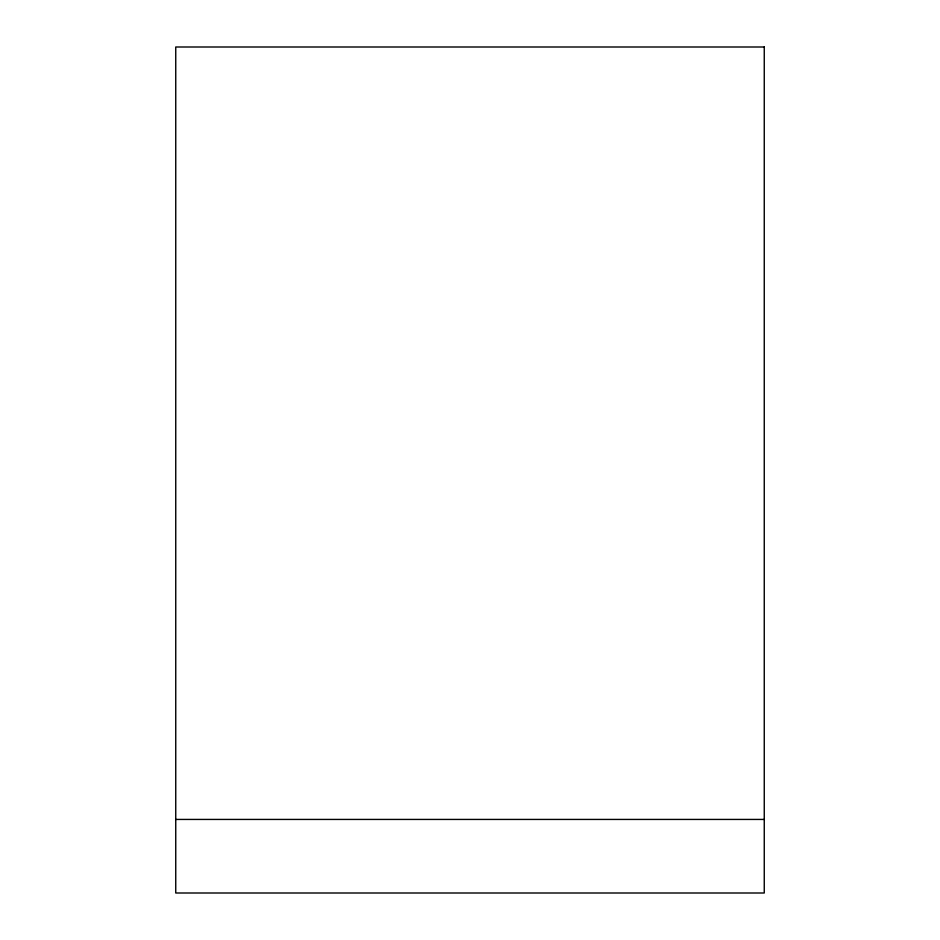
<?xml version="1.0" encoding="UTF-8"?>
<svg xmlns="http://www.w3.org/2000/svg" width="940" height="940" viewBox="0 0 940 940"><rect width="100%" height="100%" fill="white"/><g stroke="black" fill="none" stroke-linecap="round" stroke-linejoin="round"><path stroke-width="1.41" d="M175.745 819.433L764.255 819.433M764.255 47L175.745 47L175.745 893L764.255 893L764.255 47"/></g></svg>
